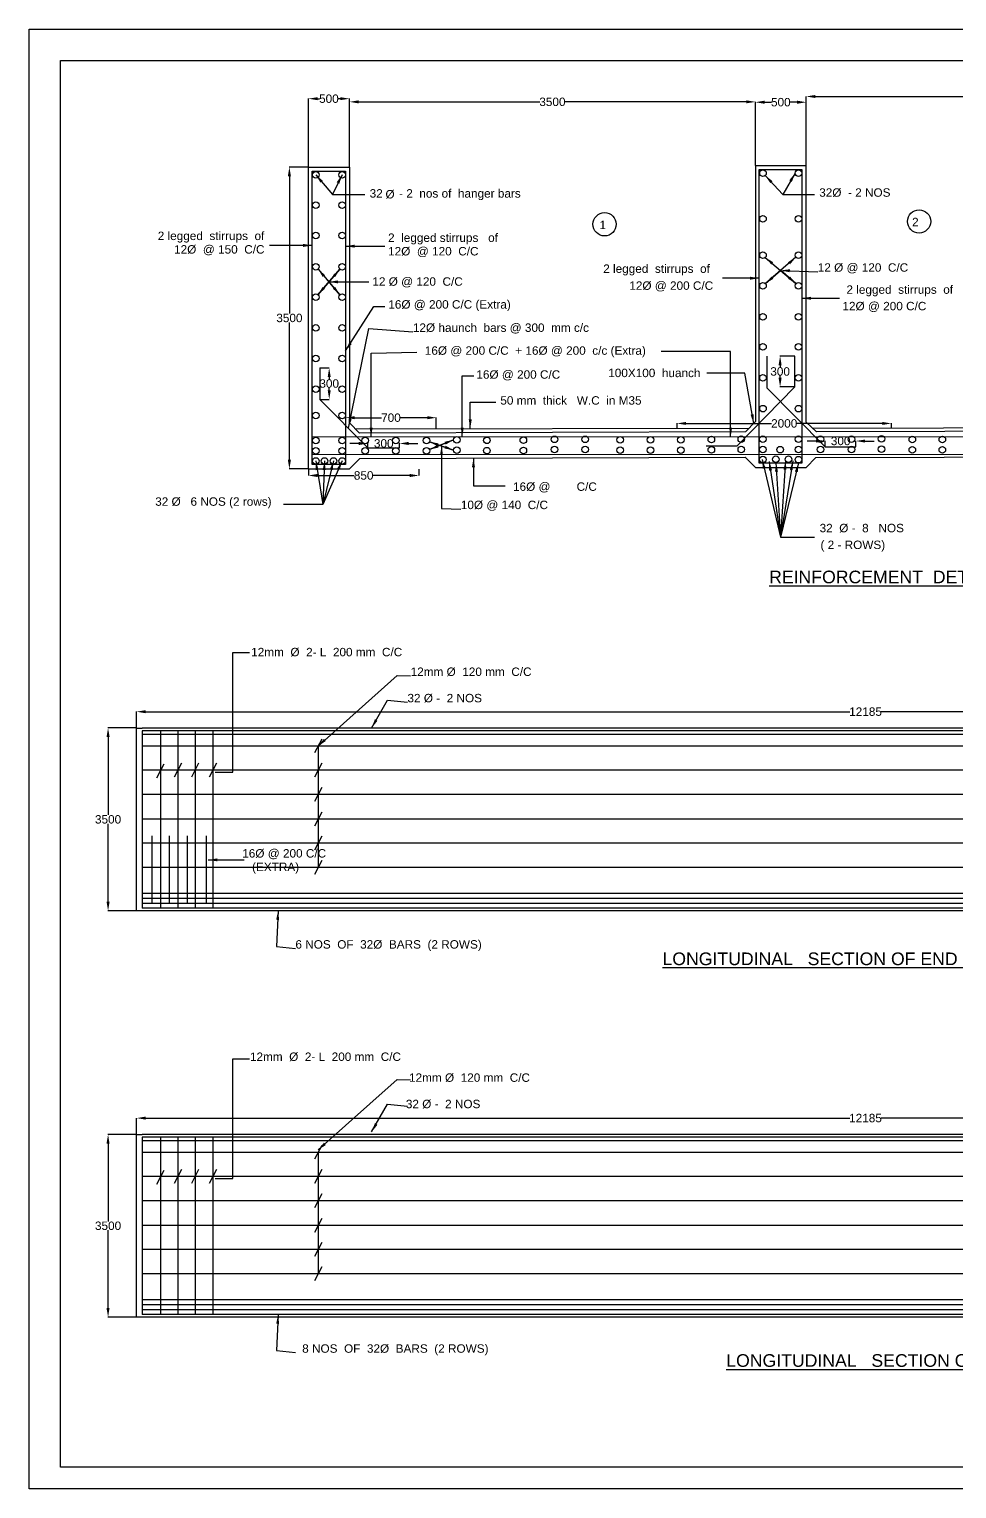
# Model space of a CAD drawing. Header units: inches. Extents: x 17393 to 20385, y -112 to 1967.
# Drawn here: x 17393 to 18715, y -112 to 1967 of the extents above; entities that cross this region are included whole.
import ezdxf

# ---------------------------------------------------------------- set-up
doc = ezdxf.new("R2010")
doc.units = ezdxf.units.IN
doc.header["$MEASUREMENT"] = 0
doc.layers.add('DIMENSIONS', color=7, linetype='Continuous')
doc.layers.add('TEXT', color=1, linetype='Continuous')
doc.styles.get("Standard").update_dxf_attribs({"font": 'arial.ttf', "height": 12})
doc.dimstyles.get("Standard").update_dxf_attribs({"dimtxt": 0.18, "dimasz": 13, "dimexe": 0.18, "dimexo": 0.0625, "dimgap": 0.09, "dimtad": 0, "dimtih": 1, "dimtoh": 1, "dimdec": 4, "dimzin": 0, "dimdsep": 46, "dimtxsty": 'Standard', "dimcen": 0.09, "dimadec": 0, "dimazin": 0, "dimtfac": 1, "dimtdec": 4, "dimtofl": 0, "dimtmove": 0, "dimatfit": 3, "dimfxl": 1, "dimtolj": 1, "dimtzin": 0, "dimarcsym": 0})

# ---------------------------------------------------------------- blocks, each defined once
blk = doc.blocks.new('*D1')
at = {"layer": 'Defpoints', "color": 0, "transparency": 16777216}
for p in [(17849.6, 1868), (17791.2, 1770.6), (17849.6, 1770.6)]:
    blk.add_point(p, dxfattribs=at)
at = {"layer": 'DIMENSIONS', "color": 0, "lineweight": -2, "transparency": 16777216}
for p, q in [((17791.2, 1770.7), (17791.2, 1868.2)), ((17804.2, 1868), (17807.1, 1868)), ((17836.6, 1868), (17833.7, 1868)), ((17849.6, 1770.7), (17849.6, 1868.2))]:
    blk.add_line(p, q, dxfattribs=at)
at = {"layer": 'DIMENSIONS', "color": 0, "transparency": 16777216}
for points in [[(17804.2, 1870.2), (17804.2, 1865.9), (17791.2, 1868)], [(17836.6, 1870.2), (17836.6, 1865.9), (17849.6, 1868)]]:
    blk.add_solid(points, dxfattribs=at)
at = {"layer": 'DIMENSIONS', "color": 0, "transparency": 16777216, "insert": (17820.4, 1868), "char_height": 12, "attachment_point": 5}
blk.add_mtext('\\A1;500', dxfattribs=at)
blk = doc.blocks.new('*D2')
at = {"layer": 'Defpoints', "color": 0, "transparency": 16777216}
for p in [(18428, 1863.5), (17849.6, 1770.7), (18428, 1772.6)]:
    blk.add_point(p, dxfattribs=at)
at = {"layer": 'DIMENSIONS', "color": 0, "lineweight": -2, "transparency": 16777216}
for p, q in [((17849.6, 1770.8), (17849.6, 1863.7)), ((17862.6, 1863.5), (18120.8, 1863.5)), ((18415, 1863.5), (18156.8, 1863.5)), ((18428, 1772.7), (18428, 1863.7))]:
    blk.add_line(p, q, dxfattribs=at)
at = {"layer": 'DIMENSIONS', "color": 0, "transparency": 16777216}
for points in [[(17862.6, 1865.7), (17862.6, 1861.4), (17849.6, 1863.5)], [(18415, 1865.7), (18415, 1861.4), (18428, 1863.5)]]:
    blk.add_solid(points, dxfattribs=at)
at = {"layer": 'DIMENSIONS', "color": 0, "transparency": 16777216, "insert": (18138.8, 1863.5), "char_height": 12, "attachment_point": 5}
blk.add_mtext('\\A1;3500', dxfattribs=at)
blk = doc.blocks.new('*D3')
at = {"layer": 'Defpoints', "color": 0, "transparency": 16777216}
for p in [(18500.3, 1863), (18428, 1772.6), (18500.3, 1772.6)]:
    blk.add_point(p, dxfattribs=at)
at = {"layer": 'DIMENSIONS', "color": 0, "lineweight": -2, "transparency": 16777216}
for p, q in [((18428, 1772.7), (18428, 1863.2)), ((18441, 1863), (18450.8, 1863)), ((18487.3, 1863), (18477.5, 1863)), ((18500.3, 1772.7), (18500.3, 1863.2))]:
    blk.add_line(p, q, dxfattribs=at)
at = {"layer": 'DIMENSIONS', "color": 0, "transparency": 16777216}
for points in [[(18441, 1865.2), (18441, 1860.8), (18428, 1863)], [(18487.3, 1865.2), (18487.3, 1860.8), (18500.3, 1863)]]:
    blk.add_solid(points, dxfattribs=at)
at = {"layer": 'DIMENSIONS', "color": 0, "transparency": 16777216, "insert": (18464.2, 1863), "char_height": 12, "attachment_point": 5}
blk.add_mtext('\\A1;500', dxfattribs=at)
blk = doc.blocks.new('*D4')
at = {"layer": 'Defpoints', "color": 0, "transparency": 16777216}
for p in [(17791.2, 1770.6), (17764.1, 1340.7), (17791.2, 1340.7)]:
    blk.add_point(p, dxfattribs=at)
at = {"layer": 'DIMENSIONS', "color": 0, "lineweight": -2, "transparency": 16777216}
for p, q in [((17791.1, 1770.6), (17763.9, 1770.6)), ((17764.1, 1757.6), (17764.1, 1561.9)), ((17764.1, 1353.7), (17764.1, 1549.4)), ((17791.1, 1340.7), (17763.9, 1340.7))]:
    blk.add_line(p, q, dxfattribs=at)
at = {"layer": 'DIMENSIONS', "color": 0, "transparency": 16777216}
for points in [[(17761.9, 1757.6), (17766.3, 1757.6), (17764.1, 1770.6)], [(17761.9, 1353.7), (17766.3, 1353.7), (17764.1, 1340.7)]]:
    blk.add_solid(points, dxfattribs=at)
at = {"layer": 'DIMENSIONS', "color": 0, "transparency": 16777216, "insert": (17764.1, 1555.7), "char_height": 12, "attachment_point": 5}
blk.add_mtext('\\A1;3500', dxfattribs=at)
blk = doc.blocks.new('*D5')
at = {"layer": 'Defpoints', "color": 0, "transparency": 16777216}
for p in [(17807.4, 1484.8), (17807.4, 1439.8), (17820.8, 1439.8)]:
    blk.add_point(p, dxfattribs=at)
at = {"layer": 'DIMENSIONS', "color": 0, "lineweight": -2, "transparency": 16777216}
for p, q in [((17807.4, 1484.8), (17821, 1484.8)), ((17820.8, 1471.8), (17820.8, 1468.5)), ((17820.8, 1452.8), (17820.8, 1456.1)), ((17807.4, 1439.8), (17821, 1439.8))]:
    blk.add_line(p, q, dxfattribs=at)
at = {"layer": 'DIMENSIONS', "color": 0, "transparency": 16777216}
for points in [[(17818.7, 1471.8), (17823, 1471.8), (17820.8, 1484.8)], [(17818.7, 1452.8), (17823, 1452.8), (17820.8, 1439.8)]]:
    blk.add_solid(points, dxfattribs=at)
at = {"layer": 'DIMENSIONS', "color": 0, "transparency": 16777216, "insert": (17820.8, 1462.3), "char_height": 12, "attachment_point": 5}
blk.add_mtext('\\A1;300', dxfattribs=at)
blk = doc.blocks.new('*D6')
at = {"layer": 'Defpoints', "color": 0, "transparency": 16777216}
for p in [(17920.9, 1377), (17876, 1370.9), (17920.9, 1370.9)]:
    blk.add_point(p, dxfattribs=at)
at = {"layer": 'DIMENSIONS', "color": 0, "lineweight": -2, "transparency": 16777216}
for p, q in [((17863, 1377), (17850, 1377)), ((17876, 1371), (17876, 1377.2)), ((17920.9, 1371), (17920.9, 1377.2)), ((17933.9, 1377), (17946.9, 1377))]:
    blk.add_line(p, q, dxfattribs=at)
at = {"layer": 'DIMENSIONS', "color": 0, "transparency": 16777216}
for points in [[(17863, 1379.2), (17863, 1374.8), (17876, 1377)], [(17933.9, 1379.2), (17933.9, 1374.8), (17920.9, 1377)]]:
    blk.add_solid(points, dxfattribs=at)
at = {"layer": 'DIMENSIONS', "color": 0, "transparency": 16777216, "insert": (17898.5, 1377), "char_height": 12, "attachment_point": 5}
blk.add_mtext('\\A1;300', dxfattribs=at)
blk = doc.blocks.new('*D7')
at = {"layer": 'Defpoints', "color": 0, "transparency": 16777216}
for p in [(17973.4, 1413.7), (17844.2, 1412.7), (17973.4, 1398.2)]:
    blk.add_point(p, dxfattribs=at)
at = {"layer": 'DIMENSIONS', "color": 0, "lineweight": -2, "transparency": 16777216}
for p, q in [((17844.2, 1412.8), (17844.2, 1413.9)), ((17857.2, 1413.7), (17895.5, 1413.7)), ((17960.4, 1413.7), (17922.1, 1413.7)), ((17973.4, 1398.3), (17973.4, 1413.9))]:
    blk.add_line(p, q, dxfattribs=at)
at = {"layer": 'DIMENSIONS', "color": 0, "transparency": 16777216}
for points in [[(17857.2, 1415.9), (17857.2, 1411.5), (17844.2, 1413.7)], [(17960.4, 1415.9), (17960.4, 1411.5), (17973.4, 1413.7)]]:
    blk.add_solid(points, dxfattribs=at)
at = {"layer": 'DIMENSIONS', "color": 0, "transparency": 16777216, "insert": (17908.8, 1413.7), "char_height": 12, "attachment_point": 5}
blk.add_mtext('\\A1;700', dxfattribs=at)
blk = doc.blocks.new('*D8')
at = {"layer": 'Defpoints', "color": 0, "transparency": 16777216}
for p in [(17791.2, 1340.7), (17948.6, 1340.7), (17948.6, 1331.4)]:
    blk.add_point(p, dxfattribs=at)
at = {"layer": 'DIMENSIONS', "color": 0, "lineweight": -2, "transparency": 16777216}
for p, q in [((17791.2, 1340.6), (17791.2, 1331.2)), ((17804.2, 1331.4), (17856.5, 1331.4)), ((17935.6, 1331.4), (17883.2, 1331.4)), ((17948.6, 1340.6), (17948.6, 1331.2))]:
    blk.add_line(p, q, dxfattribs=at)
at = {"layer": 'DIMENSIONS', "color": 0, "transparency": 16777216}
for points in [[(17804.2, 1333.6), (17804.2, 1329.2), (17791.2, 1331.4)], [(17935.6, 1333.6), (17935.6, 1329.2), (17948.6, 1331.4)]]:
    blk.add_solid(points, dxfattribs=at)
at = {"layer": 'DIMENSIONS', "color": 0, "transparency": 16777216, "insert": (17869.9, 1331.4), "char_height": 12, "attachment_point": 5}
blk.add_mtext('\\A1;850', dxfattribs=at)
blk = doc.blocks.new('*D9')
at = {"layer": 'Defpoints', "color": 0, "transparency": 16777216}
for p in [(18484.3, 1501.5), (18463.2, 1457.5), (18484.3, 1457.5)]:
    blk.add_point(p, dxfattribs=at)
at = {"layer": 'DIMENSIONS', "color": 0, "lineweight": -2, "transparency": 16777216}
for p, q in [((18484.2, 1501.5), (18463, 1501.5)), ((18463.2, 1488.5), (18463.2, 1485.7)), ((18484.2, 1457.5), (18463, 1457.5)), ((18463.2, 1470.5), (18463.2, 1473.3))]:
    blk.add_line(p, q, dxfattribs=at)
at = {"layer": 'DIMENSIONS', "color": 0, "transparency": 16777216}
for points in [[(18461, 1488.5), (18465.3, 1488.5), (18463.2, 1501.5)], [(18461, 1470.5), (18465.3, 1470.5), (18463.2, 1457.5)]]:
    blk.add_solid(points, dxfattribs=at)
at = {"layer": 'DIMENSIONS', "color": 0, "transparency": 16777216, "insert": (18463.2, 1479.5), "char_height": 12, "attachment_point": 5}
blk.add_mtext('\\A1;300', dxfattribs=at)
blk = doc.blocks.new('*D10')
at = {"layer": 'Defpoints', "color": 0, "transparency": 16777216}
for p in [(18316.3, 1398.7), (18621.7, 1405.5), (18621.7, 1399.2)]:
    blk.add_point(p, dxfattribs=at)
at = {"layer": 'DIMENSIONS', "color": 0, "lineweight": -2, "transparency": 16777216}
for p, q in [((18316.3, 1398.8), (18316.3, 1405.7)), ((18329.3, 1405.5), (18450.9, 1405.5)), ((18608.7, 1405.5), (18487.1, 1405.5)), ((18621.7, 1399.2), (18621.7, 1405.7))]:
    blk.add_line(p, q, dxfattribs=at)
at = {"layer": 'DIMENSIONS', "color": 0, "transparency": 16777216}
for points in [[(18329.3, 1407.7), (18329.3, 1403.4), (18316.3, 1405.5)], [(18608.7, 1407.7), (18608.7, 1403.4), (18621.7, 1405.5)]]:
    blk.add_solid(points, dxfattribs=at)
at = {"layer": 'DIMENSIONS', "color": 0, "transparency": 16777216, "insert": (18469, 1405.5), "char_height": 12, "attachment_point": 5}
blk.add_mtext('\\A1;2000', dxfattribs=at)
blk = doc.blocks.new('*D11')
at = {"layer": 'Defpoints', "color": 0, "transparency": 16777216}
for p in [(18527.5, 1372.2), (18571.2, 1380.5), (18571.2, 1372.2)]:
    blk.add_point(p, dxfattribs=at)
at = {"layer": 'DIMENSIONS', "color": 0, "lineweight": -2, "transparency": 16777216}
for p, q in [((18514.5, 1380.5), (18501.5, 1380.5)), ((18527.5, 1372.3), (18527.5, 1380.6)), ((18571.2, 1372.3), (18571.2, 1380.6)), ((18584.2, 1380.5), (18597.2, 1380.5))]:
    blk.add_line(p, q, dxfattribs=at)
at = {"layer": 'DIMENSIONS', "color": 0, "transparency": 16777216}
for points in [[(18514.5, 1382.6), (18514.5, 1378.3), (18527.5, 1380.5)], [(18584.2, 1382.6), (18584.2, 1378.3), (18571.2, 1380.5)]]:
    blk.add_solid(points, dxfattribs=at)
at = {"layer": 'DIMENSIONS', "color": 0, "transparency": 16777216, "insert": (18549.4, 1380.5), "char_height": 12, "attachment_point": 5}
blk.add_mtext('\\A1;300', dxfattribs=at)
blk = doc.blocks.new('*D12')
at = {"layer": 'Defpoints', "color": 0, "transparency": 16777216}
for p in [(19077.7, 1871.2), (18500.3, 1772.7), (19077.7, 1772.7)]:
    blk.add_point(p, dxfattribs=at)
at = {"layer": 'DIMENSIONS', "color": 0, "lineweight": -2, "transparency": 16777216}
for p, q in [((18500.3, 1772.7), (18500.3, 1871.3)), ((18513.3, 1871.2), (18771, 1871.2)), ((19064.7, 1871.2), (18807, 1871.2)), ((19077.7, 1772.7), (19077.7, 1871.3))]:
    blk.add_line(p, q, dxfattribs=at)
at = {"layer": 'DIMENSIONS', "color": 0, "transparency": 16777216}
for points in [[(18513.3, 1873.3), (18513.3, 1869), (18500.3, 1871.2)], [(19064.7, 1873.3), (19064.7, 1869), (19077.7, 1871.2)]]:
    blk.add_solid(points, dxfattribs=at)
at = {"layer": 'DIMENSIONS', "color": 0, "transparency": 16777216, "insert": (18789, 1871.2), "char_height": 12, "attachment_point": 5}
blk.add_mtext('\\A1;3500', dxfattribs=at)
blk = doc.blocks.new('*D26')
at = {"layer": 'Defpoints', "color": 0, "transparency": 16777216}
for p in [(17546.5, 971.8), (17505.8, 711.5), (17546.5, 711.5)]:
    blk.add_point(p, dxfattribs=at)
at = {"layer": 'DIMENSIONS', "color": 0, "lineweight": -2, "transparency": 16777216}
for p, q in [((17546.4, 971.8), (17505.6, 971.8)), ((17505.8, 958.8), (17505.8, 847.9)), ((17505.8, 724.5), (17505.8, 835.4)), ((17546.4, 711.5), (17505.6, 711.5))]:
    blk.add_line(p, q, dxfattribs=at)
at = {"layer": 'DIMENSIONS', "color": 0, "transparency": 16777216}
for points in [[(17503.6, 958.8), (17508, 958.8), (17505.8, 971.8)], [(17503.6, 724.5), (17508, 724.5), (17505.8, 711.5)]]:
    blk.add_solid(points, dxfattribs=at)
at = {"layer": 'DIMENSIONS', "color": 0, "transparency": 16777216, "insert": (17505.8, 841.6), "char_height": 12, "attachment_point": 5}
blk.add_mtext('\\A1;3500', dxfattribs=at)
blk = doc.blocks.new('*D27')
at = {"layer": 'Defpoints', "color": 0, "transparency": 16777216}
for p in [(17546.4, 995), (17546.4, 971.8), (19623.3, 971.8)]:
    blk.add_point(p, dxfattribs=at)
at = {"layer": 'DIMENSIONS', "color": 0, "lineweight": -2, "transparency": 16777216}
for p, q in [((17546.4, 971.8), (17546.4, 995.2)), ((17559.4, 995), (18562.7, 995)), ((19610.3, 995), (18607, 995)), ((19623.3, 971.8), (19623.3, 995.2))]:
    blk.add_line(p, q, dxfattribs=at)
at = {"layer": 'DIMENSIONS', "color": 0, "transparency": 16777216}
for points in [[(17559.4, 997.2), (17559.4, 992.8), (17546.4, 995)], [(19610.3, 997.2), (19610.3, 992.8), (19623.3, 995)]]:
    blk.add_solid(points, dxfattribs=at)
at = {"layer": 'DIMENSIONS', "color": 0, "transparency": 16777216, "insert": (18584.9, 995), "char_height": 12, "attachment_point": 5}
blk.add_mtext('\\A1;12185', dxfattribs=at)
blk = doc.blocks.new('*D29')
at = {"layer": 'Defpoints', "color": 0, "transparency": 16777216}
for p in [(17546.5, 392.9), (17505.8, 132.7), (17546.5, 132.7)]:
    blk.add_point(p, dxfattribs=at)
at = {"layer": 'DIMENSIONS', "color": 0, "lineweight": -2, "transparency": 16777216}
for p, q in [((17546.4, 392.9), (17505.6, 392.9)), ((17505.8, 379.9), (17505.8, 269)), ((17505.8, 145.7), (17505.8, 256.6)), ((17546.4, 132.7), (17505.6, 132.7))]:
    blk.add_line(p, q, dxfattribs=at)
at = {"layer": 'DIMENSIONS', "color": 0, "transparency": 16777216}
for points in [[(17503.6, 379.9), (17507.9, 379.9), (17505.8, 392.9)], [(17503.6, 145.7), (17507.9, 145.7), (17505.8, 132.7)]]:
    blk.add_solid(points, dxfattribs=at)
at = {"layer": 'DIMENSIONS', "color": 0, "transparency": 16777216, "insert": (17505.8, 262.8), "char_height": 12, "attachment_point": 5}
blk.add_mtext('\\A1;3500', dxfattribs=at)
blk = doc.blocks.new('*D30')
at = {"layer": 'Defpoints', "color": 0, "transparency": 16777216}
for p in [(17546.4, 416.2), (17546.4, 392.9), (19623.3, 392.9)]:
    blk.add_point(p, dxfattribs=at)
at = {"layer": 'DIMENSIONS', "color": 0, "lineweight": -2, "transparency": 16777216}
for p, q in [((17546.4, 393), (17546.4, 416.3)), ((17559.4, 416.2), (18562.7, 416.2)), ((19610.3, 416.2), (18607, 416.2)), ((19623.3, 393), (19623.3, 416.3))]:
    blk.add_line(p, q, dxfattribs=at)
at = {"layer": 'DIMENSIONS', "color": 0, "transparency": 16777216}
for points in [[(17559.4, 418.3), (17559.4, 414), (17546.4, 416.2)], [(19610.3, 418.3), (19610.3, 414), (19623.3, 416.2)]]:
    blk.add_solid(points, dxfattribs=at)
at = {"layer": 'DIMENSIONS', "color": 0, "transparency": 16777216, "insert": (18584.8, 416.2), "char_height": 12, "attachment_point": 5}
blk.add_mtext('\\A1;12185', dxfattribs=at)

msp = doc.modelspace()

# ---------------------------------------------------------------- linework, layer by layer
at = {"color": 0}
for points in [[(17393.41888, 1967.00935), (20385.29122, 1967.00935), (20385.29122, -111.75162), (17393.41888, -111.75162)], [(17438.22615, 1922.24224), (20340.28548, 1922.24224), (20340.28548, -80.93391), (17438.22615, -80.93391)], [(18433.28743, 1767.25573), (18494.21625, 1767.25573), (18494.21625, 1349.03616), (18433.28743, 1349.03616)], [(17796.50589, 1764.726), (17844.22025, 1764.726), (17844.22025, 1347.12859), (17796.50589, 1347.12859)]]:
    msp.add_lwpolyline(points, close=True, dxfattribs=at)
for points in [[(17791.18552, 1340.67091), (17791.18552, 1770.6471), (17849.59988, 1770.6471), (17849.59988, 1406.58534), (17864.16937, 1391.82649)], [(19063.55315, 1395.2009), (18514.84732, 1393.361), (18500.30934, 1407.5682), (18500.30934, 1772.61629), (18428.03603, 1772.61629), (18428.03603, 1408.11954), (18413.89749, 1393.66511), (17864.16937, 1391.82649)], [(18357.98929, 1373.7794), (18402.09683, 1373.7794), (18484.27055, 1457.47935), (18484.27055, 1501.50671)], [(18444.022, 1501.18486), (18444.022, 1456.20236), (18527.46692, 1372.20945), (18571.23937, 1372.20945)], [(17807.36994, 1484.79869), (17807.36994, 1439.80968), (17875.99247, 1370.94503), (17920.93578, 1370.94503)], [(17858.05658, 1398.01874), (18419.01847, 1398.9005)], [(18509.17748, 1398.90183), (19068.61668, 1400.16176)], [(17796.50589, 1386.58244), (19779.69543, 1386.80049)], [(17791.18552, 1340.67091), (17849.51526, 1340.67091), (17864.25909, 1355.76512), (18413.57004, 1357.40243), (18428.12051, 1342.55944), (18500.16259, 1342.55944), (18514.19405, 1357.10194), (19062.60035, 1358.35785)], [(19779.69543, 1361.89959), (17796.50589, 1360.96563)], [(17554.51745, 711.51018), (17546.49127, 711.51018), (17546.49127, 971.77666), (17554.51745, 971.77666)], [(19623.29141, 971.77666), (19623.29141, 711.51018), (17554.51745, 711.51018)], [(19623.29141, 971.77666), (17554.51745, 971.77666)], [(17554.51745, 967.90085), (17554.51745, 715.32139)], [(19615.16372, 967.90085), (19615.16372, 715.32139), (17554.51745, 715.32139)], [(19615.16372, 967.90085), (17554.51745, 967.90085)], [(19615.16372, 962.72262), (17554.51745, 962.72262)], [(17580.30222, 967.90085), (17580.30222, 715.32139)], [(17605.07894, 967.90085), (17605.07894, 715.32139)], [(17629.65979, 967.90085), (17629.65979, 715.32139)], [(17654.92617, 967.90085), (17654.92617, 715.32139)], [(19615.16372, 946.1409), (17554.51745, 946.1409)], [(17810.10926, 956.06482), (17799.79468, 936.21698)], [(17804.95197, 946.1409), (17804.95197, 772.98745)], [(17585.03411, 920.20623), (17574.71953, 900.3584)], [(17610.23623, 921.65324), (17599.92165, 901.8054)], [(17634.81708, 921.65324), (17624.50251, 901.8054)], [(17660.08346, 921.65324), (17649.76888, 901.8054)], [(17810.10926, 921.65324), (17799.79468, 901.8054)], [(19615.16372, 911.72932), (17554.51745, 911.72932)], [(19615.16372, 877.1751), (17554.51745, 877.1751)], [(17810.10926, 887.09902), (17799.79468, 867.25118)], [(19615.16372, 841.85262), (17554.51745, 841.85262)], [(17810.10926, 851.77654), (17799.79468, 831.9287)], [(17810.10926, 817.51631), (17799.79468, 797.66847)], [(19615.16372, 807.59239), (17554.51745, 807.59239)], [(19615.16372, 772.98745), (17554.51745, 772.98745)], [(17810.10926, 782.91137), (17799.79468, 763.06353)], [(19615.16372, 736.12633), (17554.51745, 736.12633)], [(19615.16372, 728.91811), (17554.51745, 728.91811)], [(19615.16372, 721.70988), (17554.51745, 721.70988)], [(17554.51745, 132.81329), (17546.49127, 132.81329), (17546.49127, 393.07977), (17554.51745, 393.07977)], [(19623.29141, 393.07977), (19623.29141, 132.81329), (17554.51745, 132.81329)], [(19623.29141, 393.07977), (17554.51745, 393.07977)], [(17554.51745, 389.20396), (17554.51745, 136.62449)], [(19615.16372, 389.20396), (19615.16372, 136.62449), (17554.51745, 136.62449)], [(19615.16372, 389.20396), (17554.51745, 389.20396)], [(19615.16372, 384.02572), (17554.51745, 384.02572)], [(17580.30222, 389.20396), (17580.30222, 136.62449)], [(17605.07894, 389.20396), (17605.07894, 136.62449)], [(17629.65979, 389.20396), (17629.65979, 136.62449)], [(17654.92617, 389.20396), (17654.92617, 136.62449)], [(17810.10926, 377.36792), (17799.79468, 357.52008)], [(19615.16372, 367.444), (17554.51745, 367.444)], [(17804.95197, 367.444), (17804.95197, 194.29056)], [(19615.16372, 333.03242), (17554.51745, 333.03242)], [(17585.03411, 341.50934), (17574.71953, 321.6615)], [(17610.23623, 342.95634), (17599.92165, 323.1085)], [(17634.81708, 342.95634), (17624.50251, 323.1085)], [(17660.08346, 342.95634), (17649.76888, 323.1085)], [(17810.10926, 342.95634), (17799.79468, 323.1085)], [(19615.16372, 298.4782), (17554.51745, 298.4782)], [(17810.10926, 308.40212), (17799.79468, 288.55428)], [(17810.10926, 273.07964), (17799.79468, 253.2318)], [(19615.16372, 263.15572), (17554.51745, 263.15572)], [(19615.16372, 228.89549), (17554.51745, 228.89549)], [(17810.10926, 238.81941), (17799.79468, 218.97157)], [(19615.16372, 194.29056), (17554.51745, 194.29056)], [(17810.10926, 204.21448), (17799.79468, 184.36664)], [(19615.16372, 157.42944), (17554.51745, 157.42944)], [(19615.16372, 150.22121), (17554.51745, 150.22121)], [(19615.16372, 143.01299), (17554.51745, 143.01299)]]:
    msp.add_lwpolyline(points, dxfattribs=at)
for centre in [(17801.61934, 1759.70434), (17839.12063, 1759.70434), (18438.75933, 1762.07454), (18489.3203, 1762.07454), (17801.61934, 1716.25009), (17839.12063, 1716.25009), (18438.75933, 1696.92719), (18489.3203, 1696.92719), (17801.61934, 1673.0346), (17839.12063, 1673.0346), (18438.75933, 1645.1997), (18489.3203, 1645.1997), (17801.61934, 1628.74283), (17839.12063, 1628.74283), (18438.75933, 1601.6151), (18489.3203, 1601.6151), (17801.61934, 1585.28858), (17839.12063, 1585.28858), (18438.75933, 1557.49762), (18489.3203, 1557.49762), (17801.61934, 1541.51293), (17839.12063, 1541.51293), (18438.75933, 1514.76999), (18489.3203, 1514.76999), (17801.61934, 1498.05868), (17839.12063, 1498.05868), (17801.61934, 1454.47919), (17839.12063, 1454.47919), (18438.75933, 1470.51619), (18489.3203, 1470.51619), (17801.61934, 1416.75517), (17839.12063, 1416.75517), (18438.75933, 1426.60882), (18489.3203, 1426.60882), (17801.61934, 1381.17286), (17839.12063, 1381.17286), (17872.14982, 1381.17286), (17915.68091, 1381.17286), (17959.27944, 1381.17286), (18002.79826, 1382.27862), (18002.79826, 1367.61118), (18045.54275, 1381.46651), (18097.38872, 1381.79136), (18141.66834, 1382.92461), (18141.66834, 1368.25717), (18185.55051, 1382.92461), (18185.55051, 1368.25717), (18235.28364, 1382.27492), (18235.28364, 1367.60748), (18278.43609, 1382.27667), (18278.43609, 1367.60923), (18321.83068, 1382.27667), (18321.83068, 1367.60923), (18365.22528, 1382.76394), (18365.22528, 1368.0965), (18407.87109, 1383.0915), (18407.87109, 1368.42406), (18438.48358, 1383.21224), (18438.48358, 1368.54479), (18463.36908, 1368.17936), (18489.27033, 1383.14339), (18489.27033, 1368.47594), (18520.68032, 1383.03686), (18520.68032, 1368.36942), (18564.85422, 1383.04008), (18564.85422, 1368.37264), (18607.68959, 1383.50454), (18607.68959, 1368.8371), (18651.52455, 1382.76805), (18651.52455, 1368.10061), (18694.27269, 1382.76805), (18694.27269, 1368.10061), (17801.61934, 1366.50541), (17801.61934, 1352.09074), (17814.22682, 1352.09074), (17826.79697, 1352.09074), (17839.12063, 1366.50541), (17839.12063, 1352.09074), (17872.14982, 1366.50541), (17915.68091, 1366.50541), (17959.27944, 1366.50541), (18045.54275, 1366.79907), (18097.38872, 1367.12392), (18438.62203, 1354.21251), (18456.95978, 1354.4794), (18475.29752, 1354.4794), (18489.36239, 1353.94563)]:
    msp.add_circle(centre, 4.68813, dxfattribs=at)
at = {"layer": 'DIMENSIONS', "color": 0}
for points in [[(17658.19757, 908.81749), (17683.43958, 908.81749), (17683.43958, 1079.11925), (17707.48566, 1079.11925)], [(17658.19757, 330.1206), (17683.43958, 330.1206), (17683.43958, 500.42235), (17707.48566, 500.42235)]]:
    msp.add_lwpolyline(points, dxfattribs=at)
at = {"layer": 'DIMENSIONS'}
for points in [[(17567.90519, 818.16182), (17567.90519, 721.6209)], [(17592.8396, 818.16182), (17592.8396, 721.6209)], [(17618.43455, 818.16182), (17618.43455, 721.6209)], [(17645.51564, 818.16182), (17645.51564, 721.6209)]]:
    msp.add_lwpolyline(points, dxfattribs=at)
at = {"layer": 'DIMENSIONS', "color": 0}
for centre in [(18213.09249, 1689.14109), (18661.14977, 1693.24801)]:
    msp.add_circle(centre, 16.57848, dxfattribs=at)

# ---------------------------------------------------------------- texts
at = {"layer": 'TEXT', "color": 0}
for s, height, p in [('32     - 2  nos of  hanger bars', 12, (17878.42368, 1727.15465)), ('Ø', 12, (17900.96879, 1725.96624)), ('32Ø  - 2 NOS', 12, (18518.88201, 1728.38442)), ('1', 12, (18205.90401, 1682.21109)), ('2', 12, (18651.18746, 1686.38999)), ('2 legged  stirrups  of', 12, (17576.5574, 1666.69862)), ('2  legged stirrups   of', 12, (17904.71797, 1664.07222)), ('     12Ø  @ 150  C/C', 12, (17576.5574, 1647.42167)), ('12Ø  @ 120  C/C', 12, (17904.71797, 1644.79528)), ('2 legged  stirrups  of', 12, (18211.17149, 1619.94537)), ('12 Ø @ 120  C/C', 12, (18516.81769, 1621.59911)), ('12 Ø @ 120  C/C', 12, (17882.27655, 1601.63317)), ('12Ø @ 200 C/C', 12, (18248.33131, 1595.8341)), ('2 legged  stirrups  of', 12, (18557.67895, 1590.18203)), ('16Ø @ 200 C/C (Extra)', 12, (17905.02734, 1569.04553)), ('12Ø @ 200 C/C', 12, (18551.98929, 1566.65983)), ('12Ø haunch  bars @ 300  mm c/c', 12, (17940.03259, 1535.92841)), ('16Ø @ 200 C/C  + 16Ø @ 200  c/c (Extra)', 12, (17957.0342, 1503.33618)), ('16Ø @ 200 C/C', 12, (18030.45688, 1469.2091)), ('100X100  huanch', 12, (18218.3055, 1471.47765)), ('50 mm  thick   W.C  in M35', 12, (18064.59357, 1432.29339)), ('16Ø @        C/C', 12, (18082.66948, 1309.53979)), ('32 Ø   6 NOS (2 rows)', 12, (17572.93847, 1288.27128)), ('10Ø @ 140  C/C', 12, (18008.36277, 1283.51484)), ('32  Ø -  8   NOS', 12, (18519.43209, 1250.53666)), ('( 2 - ROWS)', 12, (18520.65756, 1226.66659)), ('%%UREINFORCEMENT  DETAILS  FOR OPEN TROUGH OF SP', 18, (18447.48111, 1177.87022)), ('12mm  Ø  2- L  200 mm  C/C', 12, (17709.67709, 1073.89637)), ('12mm Ø  120 mm  C/C', 12, (17936.81095, 1045.90843)), ('32 Ø -  2 NOS', 12, (17932.31059, 1008.35581)), ('16Ø @ 200 C/C', 12, (17696.94151, 787.25501)), ('   (EXTRA)', 12, (17696.94151, 767.97807)), ('6 NOS  OF  32Ø  BARS  (2 ROWS)', 12, (17772.6839, 657.59423)), ('%%ULONGITUDINAL   SECTION OF END BEAM', 18, (18295.6041, 634.05582)), ('12mm  Ø  2- L  200 mm  C/C', 12, (17707.89785, 497.62615)), ('12mm Ø  120 mm  C/C', 12, (17934.53537, 467.87274)), ('32 Ø -  2 NOS', 12, (17930.03501, 430.32013)), ('8 NOS  OF  32Ø  BARS  (2 ROWS)', 12, (17782.33049, 82.02543)), ('%%ULONGITUDINAL   SECTION OF MIDDLE  BEAM', 18, (18386.41354, 61.96741))]:
    msp.add_text(s, height=height, dxfattribs=at).set_placement(p)

# ---------------------------------------------------------------- dimensions: what is measured, and where the dimension line sits
at = {"layer": 'DIMENSIONS', "color": 0}
for base, p1, p2, text, picture, middle in [((17849.59988, 1868.03679), (17791.18552, 1770.6471), (17849.59988, 1770.6471), '500', '*D1', (17820.3927, 1868.03679)), ((18428.03603, 1863.5464), (17849.59988, 1770.7096), (18428.03603, 1772.61629), '3500', '*D2', (18138.81795, 1863.5464)), ((19077.68295, 1871.16158), (18500.30934, 1772.67879), (19077.68295, 1772.67879), '3500', '*D12', (18788.99614, 1871.16158)), ((18500.30934, 1862.99058), (18428.03603, 1772.61629), (18500.30934, 1772.61629), '500', '*D3', (18464.17269, 1862.99058)), ((17973.3756, 1413.70434), (17844.22025, 1412.74544), (17973.3756, 1398.2), '700', '*D7', (17908.79793, 1413.70434)), ((18621.70987, 1405.53978), (18316.28418, 1398.73902), (18621.70987, 1399.15527), '2000', '*D10', (18468.99703, 1405.53978)), ((17920.93578, 1377.0029), (17875.99247, 1370.94503), (17920.93578, 1370.94503), '300', '*D6', (17898.46412, 1377.0029)), ((18571.23937, 1380.4661), (18527.46692, 1372.20945), (18571.23937, 1372.20945), '300', '*D11', (18549.35314, 1380.4661)), ((17948.56485, 1331.40555), (17791.18552, 1340.67091), (17948.56485, 1340.67091), '850', '*D8', (17869.87518, 1331.40555)), ((17546.42877, 995.00538), (19623.29141, 971.77666), (17546.42877, 971.77666), '12185', '*D27', (18584.86009, 995.00538)), ((17546.38846, 416.15856), (19623.25111, 392.92984), (17546.38846, 392.92984), '12185', '*D30', (18584.81978, 416.15856))]:
    dim = msp.add_linear_dim(base=base, p1=p1, p2=p2, text=text, dimstyle='Standard', dxfattribs=at)
    dim.commit()
    dim.dimension.update_dxf_attribs({"geometry": picture, "text_midpoint": middle})
for base, p1, p2, text, picture, middle in [((17764.10092, 1340.67091), (17791.18552, 1770.6471), (17791.18552, 1340.67091), '3500', '*D4', (17764.10092, 1555.65901)), ((18463.17084, 1457.47935), (18484.27055, 1501.50671), (18484.27055, 1457.47935), '300', '*D9', (18463.17084, 1479.49303)), ((17820.82995, 1439.80968), (17807.36994, 1484.79869), (17807.36994, 1439.80968), '300', '*D5', (17820.82995, 1462.30419)), ((17505.80849, 711.51018), (17546.49127, 971.77666), (17546.49127, 711.51018), '3500', '*D26', (17505.80849, 841.64342)), ((17505.76819, 132.66337), (17546.45096, 392.92984), (17546.45096, 132.66337), '3500', '*D29', (17505.76819, 262.7966))]:
    dim = msp.add_linear_dim(base=base, p1=p1, p2=p2, angle=90, text=text, dimstyle='Standard', dxfattribs=at)
    dim.commit()
    dim.dimension.update_dxf_attribs({"geometry": picture, "text_midpoint": middle})

# ---------------------------------------------------------------- leaders
at = {"color": 0}
for points in [[(17804.68569, 1588.83485), (17836.05796, 1625.19338)], [(17836.09581, 1625.16107), (17804.68569, 1588.83485)], [(17804.86105, 1625.35611), (17836.07395, 1588.85176)], [(18442.11418, 1641.92502), (18485.75513, 1604.65946)], [(18485.74871, 1642.16288), (18442.30869, 1604.67789)], [(18442.30869, 1604.67789), (18463.90728, 1623.31561)], [(18485.75513, 1604.65946), (18464.0287, 1623.42039)], [(17836.07395, 1588.85176), (17816.8467, 1611.33856)], [(17963.58497, 1379.31787), (17998.11013, 1367.61118)], [(17998.11013, 1367.61118), (17963.58497, 1379.31787)], [(17998.11013, 1382.27862), (17963.62291, 1368.26975)], [(17963.62291, 1368.26975), (17998.11013, 1382.27862)]]:
    msp.add_leader(points, dimstyle='Standard', override={"dimgap": 0.09, "dimtad": 0}, dxfattribs=at)
at = {"layer": 'DIMENSIONS', "color": 0}
for points in [[(17801.61934, 1759.70434), (17825.38229, 1731.77346), (17871.45912, 1731.77346)], [(17839.12063, 1759.70434), (17825.38229, 1731.77346)], [(18441.95845, 1758.64756), (18467.08443, 1731.73188), (18511.96336, 1731.73188)], [(18484.63217, 1762.07454), (18467.08443, 1731.73188)], [(17796.50589, 1659.07055), (17735.55357, 1659.07055)], [(17844.22025, 1658.00332), (17900.19175, 1658.00332)], [(18464.0287, 1623.42039), (18516.81769, 1621.59911)], [(17820.4749, 1607.09528), (17877.40066, 1607.09528)], [(18433.28743, 1612.35279), (18381.16712, 1612.35279)], [(18494.21625, 1583.77994), (18547.85074, 1583.77994)], [(17844.22025, 1508.82432), (17884.21113, 1571.9454), (17900.17878, 1572.28476)], [(17848.11034, 1398.92553), (17877.08079, 1540.52974), (17940.03259, 1535.92841)], [(17880.49322, 1386.59167), (17880.4911, 1505.68893), (17945.75089, 1507.18406)], [(18392.70947, 1386.64799), (18392.70947, 1508.19777), (18293.61434, 1508.19777)], [(18425.51265, 1405.53978), (18412.72672, 1477.13738), (18358.87981, 1477.13738)], [(18010.40506, 1386.60595), (18010.40506, 1473.1384), (18026.95656, 1473.1384)], [(18021.73487, 1398.27602), (18021.73487, 1435.63263), (18057.97107, 1435.63263)], [(17980.84755, 1373.46452), (17980.84755, 1284.24531), (18008.36277, 1283.51484)], [(17839.12063, 1352.09074), (17811.5434, 1290.0197), (17755.58576, 1290.0197)], [(17801.61934, 1352.09074), (17811.5434, 1290.0197)], [(17814.22682, 1352.09074), (17811.5434, 1290.0197)], [(17826.79697, 1352.09074), (17811.5434, 1290.0197)], [(18026.34349, 1356.24824), (18026.34349, 1316.4962), (18071.6449, 1316.4962)], [(18437.57781, 1354.04682), (18463.70736, 1243.63026)], [(18447.6072, 1351.52443), (18463.70736, 1243.63026)], [(18471.00177, 1352.60187), (18463.70736, 1243.63026)], [(18481.13086, 1352.08026), (18463.70736, 1243.63026)], [(18457.24463, 1349.79993), (18463.70736, 1243.63026)], [(18489.36239, 1349.2575), (18463.70736, 1243.63026), (18512.15341, 1243.63026)], [(17804.95197, 946.1409), (17917.43502, 1046.47679), (17936.81095, 1045.90843)], [(17881.30911, 971.77666), (17903.69701, 1011.40741), (17932.31059, 1008.35581)], [(17648.61442, 783.96641), (17699.79597, 783.96641)], [(17748.04357, 711.51018), (17745.52996, 660.67674), (17772.6839, 657.59423)], [(17804.95197, 370.83333), (17917.43502, 471.16922), (17936.81095, 470.60085)], [(17881.30911, 396.46909), (17903.69701, 436.09984), (17932.31059, 433.04824)], [(17748.04357, 136.20261), (17745.52996, 85.36917), (17772.6839, 82.28665)]]:
    msp.add_leader(points, dimstyle='Standard', override={"dimgap": 0.09, "dimtad": 0}, dxfattribs=at)

doc.saveas('drawing.dxf')
